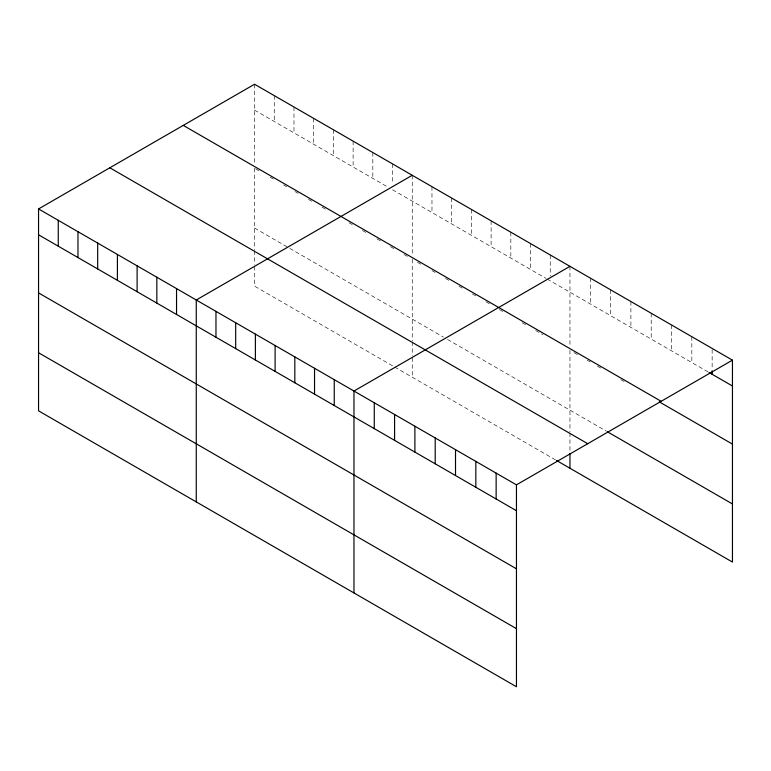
<?xml version="1.0" encoding="UTF-8"?>
<svg xmlns="http://www.w3.org/2000/svg" width="771" height="771" viewBox="0 0 771 771"><rect width="100%" height="100%" fill="white"/><g stroke="black" fill="none" stroke-linecap="round" stroke-linejoin="round"><path stroke-width="0.58" stroke-dasharray="3.85 2.89" d="M254.546 84.241L254.546 164.772M254.546 110.099L387.35 186.775M392.545 189.772L546.099 278.427M547.14 279.025L708.077 371.94M255.587 168.791L259.74 171.191M270.11 177.176L273.223 178.978M283.603 184.963L286.716 186.765M295.014 191.555L298.126 193.348M308.496 199.342L312.65 201.742M321.989 207.129L326.143 209.529M348.964 222.703L353.118 225.103M362.457 230.49L366.601 232.89M376.98 238.875L381.125 241.275M390.463 246.662L394.617 249.062M403.956 254.449L408.11 256.849M417.439 262.236L421.592 264.636M431.972 270.621L435.085 272.423M445.455 278.408L449.609 280.808M458.947 286.195L463.092 288.595M472.43 293.992L476.584 296.382M485.923 301.779L490.077 304.169M499.406 309.566L503.559 311.956M522.237 322.741L526.391 325.14M535.72 330.528L542.986 334.72M574.029 352.636L578.086 354.988M587.232 360.259L590.278 362.023M597.38 366.129L601.447 368.471M620.742 379.611L624.799 381.953M254.546 228.052L288.788 247.819M289.829 248.416L443.383 337.072M447.537 339.462L606.526 431.259M392.545 365.811L254.546 286.147L254.546 266.776M394.617 367.015L555.438 459.863M712.144 349.6L712.144 369.579M691.828 336.696L691.828 362.563M671.522 324.976L671.522 350.834M651.206 313.248L651.206 339.105M630.9 301.519L630.9 327.376M610.584 289.79L610.584 315.657M590.278 278.071L590.278 303.928M569.962 266.342L569.962 346.883M569.962 350.294L569.962 431.799M569.962 432.936L569.962 452.298M550.253 254.96L550.253 276.114M530.535 243.578L530.535 269.436M510.826 232.196L510.826 258.054M491.108 220.814L491.108 246.672M471.399 209.433L471.399 235.29M451.681 198.051L451.681 223.908M431.972 186.669L431.972 212.526M412.254 175.287L412.254 255.827M412.254 259.239L412.254 340.743M412.254 341.881L412.254 355.547M412.254 357.831L412.254 377.192M392.545 163.905L392.545 183.893M372.827 152.523L372.827 178.39M353.118 141.141L353.118 167.008M333.4 129.759L333.4 155.626M313.691 118.387L313.691 144.244M293.973 107.005L293.973 132.863M274.264 95.623L274.264 121.481M254.546 168.194L254.546 249.688M254.546 250.826L254.546 264.501"/><path stroke-width="1.16" d="M38.55 208.941L516.454 484.853L516.454 686.759L38.55 410.847L38.55 208.941L254.546 84.241L732.45 360.153L732.45 562.059L556.479 460.46M412.254 175.287L196.258 299.996L196.258 501.902M569.962 266.342L353.966 391.051L353.966 592.947M516.454 484.853L732.45 360.153M709.089 372.528L732.45 386.011M183.267 125.394L661.171 401.305M659.33 401.893L732.45 444.106M607.538 431.847L732.45 503.964M109.829 167.789L587.733 443.701M38.55 234.798L516.454 510.72M38.55 292.893L516.454 568.815M38.55 352.752L516.454 628.664M712.144 370.755L712.144 374.282M569.962 453.435L569.962 468.248M496.138 473.134L496.138 498.991M475.832 461.405L475.832 487.262M455.516 449.676L455.516 475.534M435.21 437.957L435.21 463.814M414.894 426.228L414.894 452.085M394.588 414.499L394.588 440.357M374.272 402.77L374.272 428.628M334.248 379.669L334.248 405.527M314.539 368.287L314.539 394.145M294.821 356.906L294.821 382.763M275.112 345.524L275.112 371.381M255.394 334.142L255.394 359.999M235.685 322.76L235.685 348.617M215.967 311.378L215.967 337.235M176.54 288.614L176.54 314.472M156.831 277.232L156.831 303.09M137.113 265.85L137.113 291.708M117.404 254.469L117.404 280.326M97.686 243.087L97.686 268.944M77.977 231.705L77.977 257.562M58.259 220.323L58.259 246.18"/></g></svg>
